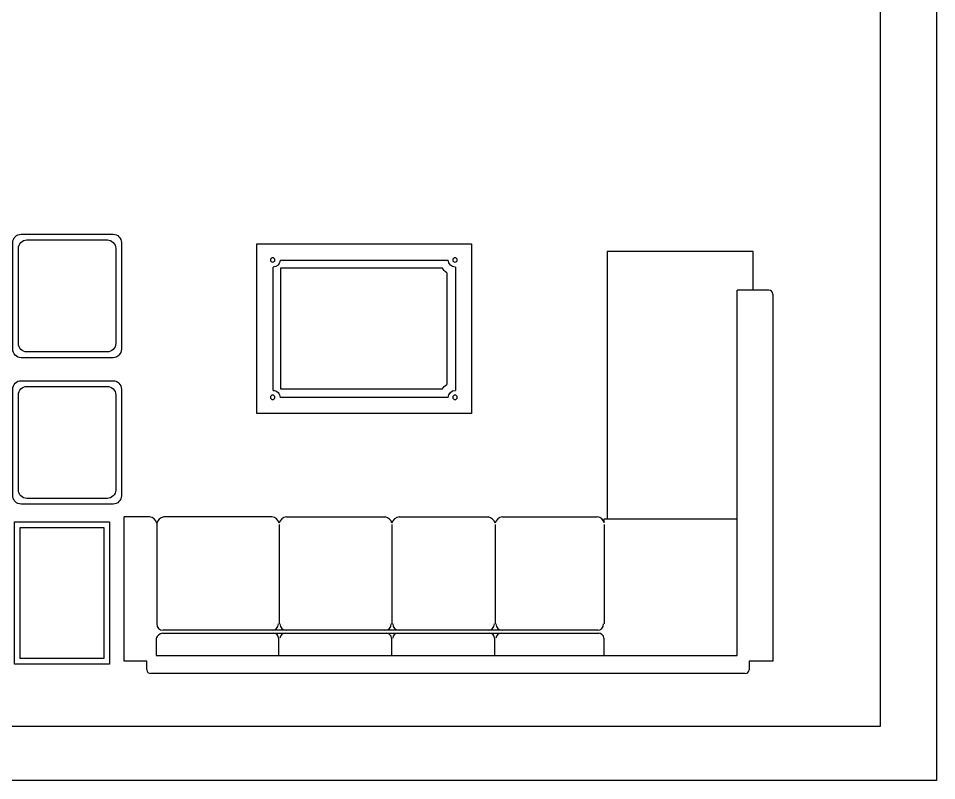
# Model space of a CAD drawing. Header units: inches. Extents: x 6.4 to 48.9, y 11.7 to 36.5.
# Drawn here: x 43.39 to 48.88, y 11.71 to 16.28 of the extents above; entities that cross this region are included whole.
import ezdxf

# ---------------------------------------------------------------- set-up
doc = ezdxf.new("R2010")
doc.units = ezdxf.units.IN
doc.header["$MEASUREMENT"] = 0
doc.layers.add('02', color=2, linetype='Continuous')
doc.layers.add('kadrbm', color=4, linetype='Continuous')

# ---------------------------------------------------------------- blocks, each defined once
blk = doc.blocks.new('kadrbm')
at = {"layer": 'kadrbm', "color": 4}
blk.add_lwpolyline([(0, 0), (0, 24.7972), (21, 24.7972), (21, 0), (0, 0)], close=True, dxfattribs=at)
blk.add_lwpolyline([(20.6631, 0.3257), (20.6631, 24.4603), (0.3369, 24.4603), (0.3369, 0.3257), (20.6631, 0.3257)], dxfattribs=at)

msp = doc.modelspace()

# ---------------------------------------------------------------- linework, layer by layer
at = {"layer": '02'}
for p, q in [((44.8146, 13.9109), (44.8146, 14.9274)), ((44.8146, 14.9274), (46.0993, 14.9274)), ((46.0993, 14.9274), (46.0993, 13.9109)), ((46.9108, 14.8828), (46.9108, 13.2808)), ((47.7856, 14.8828), (46.9108, 14.8828)), ((47.7856, 14.6501), (47.7856, 14.8828)), ((44.9534, 14.8308), (45.9605, 14.8308)), ((44.9112, 14.0497), (44.9112, 14.7886)), ((44.9571, 14.0566), (44.9571, 14.7833)), ((44.9571, 14.7833), (45.9238, 14.7833)), ((45.9521, 14.755), (45.9521, 14.0849)), ((46.0027, 14.7886), (46.0027, 14.0497)), ((47.6908, 12.4618), (47.6908, 14.6501)), ((47.8803, 14.6501), (47.6908, 14.6501)), ((47.9032, 14.6272), (47.9032, 12.4277)), ((45.9238, 14.0566), (44.9571, 14.0566)), ((45.9605, 14.0075), (44.9534, 14.0075)), ((46.0993, 13.9109), (44.8146, 13.9109)), ((44.0204, 12.4277), (44.0204, 13.2912)), ((44.1712, 13.2912), (44.0204, 13.2912)), ((44.2148, 13.2531), (44.2148, 12.6502)), ((44.9043, 13.2912), (44.2565, 13.2912)), ((44.9913, 13.2912), (45.5814, 13.2912)), ((45.6667, 13.2912), (46.1991, 13.2912)), ((46.2844, 13.2912), (46.8526, 13.2912)), ((46.8937, 13.2808), (47.6908, 13.2808)), ((46.8937, 13.2562), (46.8937, 13.2808)), ((44.9472, 13.2453), (44.9472, 12.6502)), ((45.6226, 13.2453), (45.6226, 12.6502)), ((46.2403, 13.2453), (46.2403, 12.6502)), ((46.8937, 13.2453), (46.8937, 12.6502)), ((44.25, 12.5945), (46.8643, 12.5945)), ((46.8556, 12.612), (44.2529, 12.612)), ((44.2117, 12.564), (44.2117, 12.4618)), ((44.9447, 12.564), (44.9447, 12.4618)), ((45.6201, 12.564), (45.6201, 12.4618)), ((46.2378, 12.564), (46.2378, 12.4618)), ((46.8912, 12.564), (46.8912, 12.4618)), ((44.1551, 12.4277), (44.0204, 12.4277)), ((44.1551, 12.376), (44.1551, 12.4277)), ((44.2117, 12.4618), (47.6908, 12.4618)), ((47.7614, 12.4277), (47.7614, 12.376)), ((47.9032, 12.4277), (47.7614, 12.4277)), ((47.7385, 12.3531), (44.178, 12.3531)), ((47.7385, 12.3531), (47.7385, 12.3531))]:
    msp.add_line(p, q, dxfattribs=at)
for points in [[(43.3523, 14.2957), (43.3523, 14.9353, -0.414214), (43.4023, 14.9853), (43.9531, 14.9853, -0.414214), (44.0031, 14.9353), (44.0031, 14.2957, -0.414214), (43.9531, 14.2457), (43.4023, 14.2457, -0.414214)], [(43.3865, 14.3299), (43.3865, 14.9011, -0.414214), (43.4365, 14.9511), (43.9189, 14.9511, -0.414214), (43.9689, 14.9011), (43.9689, 14.3299, -0.414214), (43.9189, 14.2799), (43.4365, 14.2799, -0.414214)], [(43.3523, 13.4183), (43.3523, 14.0579, -0.414214), (43.4023, 14.1079), (43.9531, 14.1079, -0.414214), (44.0031, 14.0579), (44.0031, 13.4183, -0.414214), (43.9531, 13.3683), (43.4023, 13.3683, -0.414214)], [(43.3865, 13.4525), (43.3865, 14.0237, -0.414214), (43.4365, 14.0737), (43.9189, 14.0737, -0.414214), (43.9689, 14.0237), (43.9689, 13.4525, -0.414214), (43.9189, 13.4025), (43.4365, 13.4025, -0.414214)]]:
    msp.add_lwpolyline(points, format="xyb", close=True, dxfattribs=at)
for points in [[(43.3633, 12.4086), (43.3633, 13.2625), (43.9326, 13.2625), (43.9326, 12.4086)], [(43.3975, 12.4428), (43.3975, 13.2283), (43.8984, 13.2283), (43.8984, 12.4428)]]:
    msp.add_lwpolyline(points, close=True, dxfattribs=at)
for centre, radius, start, end in [((47.8803, 14.6272), 0.0229, 0, 90), ((44.1667, 13.2421), 0.0493, 12.7997, 84.7348), ((44.264, 13.2411), 0.0506, 98.4606, 166.3625), ((44.8998, 13.2421), 0.0493, 12.7997, 84.7348), ((44.9958, 13.2421), 0.0493, 95.2652, 167.2003), ((45.574, 13.2411), 0.0506, 13.6375, 81.5394), ((45.6712, 13.2421), 0.0493, 95.2652, 167.2003), ((46.1917, 13.2411), 0.0506, 13.6375, 81.5394), ((46.2889, 13.2421), 0.0493, 95.2652, 167.2003), ((46.8497, 13.2461), 0.0451, 12.8222, 86.3598), ((44.2529, 12.6502), 0.0381, 180, 270), ((44.9055, 12.6502), 0.0381, 270, 0), ((44.9907, 12.6502), 0.0381, 180, 270), ((45.5808, 12.6502), 0.0381, 270, 0), ((45.6661, 12.6502), 0.0381, 180, 270), ((46.1985, 12.6502), 0.0381, 270, 0), ((46.2838, 12.6502), 0.0381, 180, 270), ((46.852, 12.6502), 0.0381, 270, 0), ((44.2577, 12.5455), 0.0497, 98.9021, 158.0627), ((44.9142, 12.564), 0.0305, 0, 90), ((44.9831, 12.564), 0.0305, 90, 180), ((45.5896, 12.564), 0.0305, 0, 90), ((45.6585, 12.564), 0.0305, 90, 180), ((46.2073, 12.564), 0.0305, 0, 90), ((46.2762, 12.564), 0.0305, 90, 180), ((46.8607, 12.564), 0.0305, 0, 90), ((44.178, 12.376), 0.0229, 180, 270), ((47.7385, 12.376), 0.0229, 270, 0)]:
    msp.add_arc(centre, radius, start, end, dxfattribs=at)
at = {"layer": '02', "extrusion": (0, 0, -1)}
for centre, major_axis, start_param, end_param in [((44.9089, 14.8316), (-0.00939, 0.00939), 3.141593, 9.424778), ((46.0004, 14.8316), (-0.00939, 0.00939), 3.141593, 9.424778), ((44.9112, 14.8308), (-0.0006, 0.0423), 1.584028, 3.154824), ((46.0027, 14.8308), (-0.0006, -0.0423), -0.013229, 1.557568), ((46.0004, 14.8316), (-0.064, 0.064), 4.489537, 4.935241), ((46.0004, 14.0083), (-0.064, -0.064), 1.347945, 1.793648), ((44.9089, 14.0083), (-0.00939, -0.00939), 4.712389, 10.995574), ((44.9112, 14.0075), (-0.0006, 0.0423), 0.014505, 1.585302), ((46.0027, 14.0075), (-0.0006, -0.0423), 1.55629, 3.127086), ((46.0004, 14.0083), (-0.00939, -0.00939), 4.712389, 10.995574)]:
    msp.add_ellipse(centre, major_axis=major_axis, ratio=1, start_param=start_param, end_param=end_param, dxfattribs=at)

# ---------------------------------------------------------------- block references
at = {"layer": 'kadrbm'}
msp.add_blockref('kadrbm', (27.8843, 11.711), dxfattribs=at)

doc.saveas('drawing.dxf')
